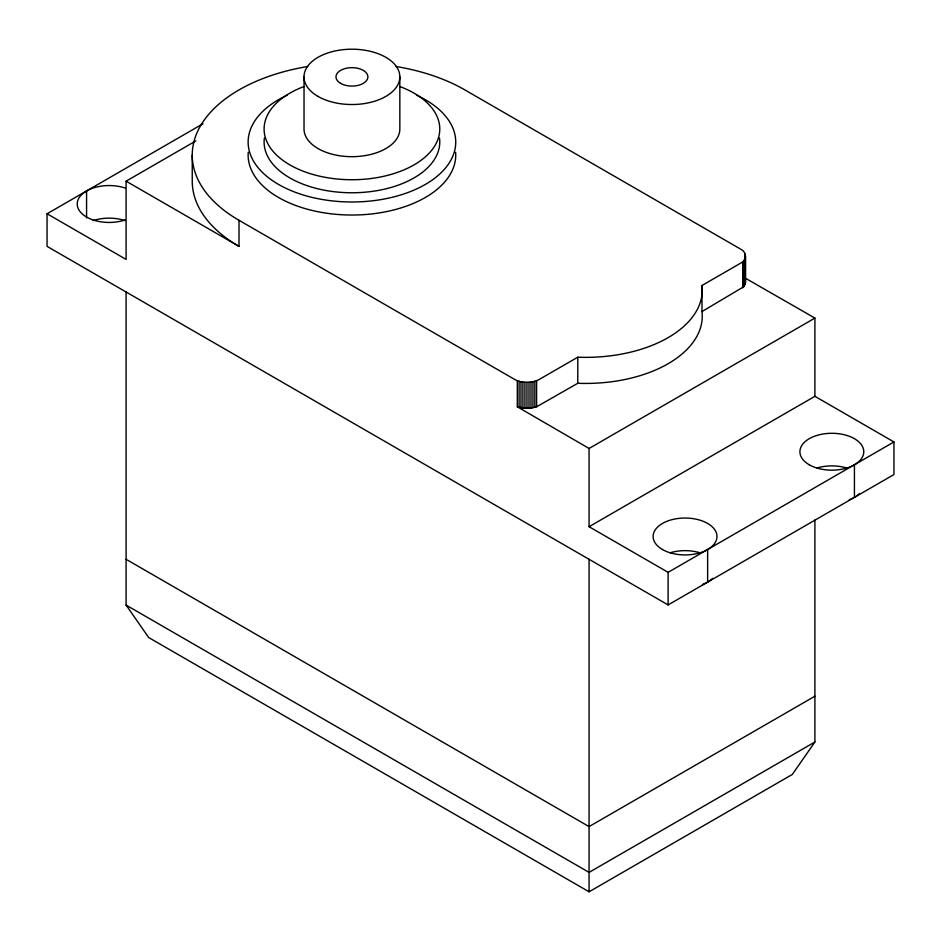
<?xml version="1.0" encoding="UTF-8"?>
<svg xmlns="http://www.w3.org/2000/svg" width="941" height="941" viewBox="0 0 941 941"><rect width="100%" height="100%" fill="white"/><g stroke="black" fill="none" stroke-linecap="round" stroke-linejoin="round"><path stroke-width="1.41" d="M396.137 66.505A159.688 92.194 0 0 1 464.854 89.901L741.508 249.636C746.625 252.376 746.625 259.916 741.508 262.668L701.986 285.488A116.578 67.305 0 0 1 577.774 357.204L538.252 380.011C531.171 383.105 522.749 383.105 515.668 380.011L239.014 220.288A159.688 92.194 0 0 1 307.731 66.505M517.315 380.705L517.315 406.783L524.925 408.335L530.995 408.135L536.605 406.783L577.774 383.281A116.578 67.305 0 0 0 701.986 311.565L743.684 286.77L745.495 282.229L745.495 256.152M814.906 519.973L814.906 742.002L792.322 774.443L589.066 891.797L148.678 637.539L126.094 605.098L126.094 292.004M517.315 406.783L589.066 448.469L589.066 526.701L814.906 396.314L893.95 441.952L893.95 474.546L668.11 604.934L47.05 246.366L47.05 213.772L202.997 123.742M47.05 213.772L126.094 259.41L126.094 181.178L195.881 140.891M589.066 448.469L814.906 318.082L814.906 396.314M589.066 526.701L668.11 572.34L893.95 441.952M814.906 696.211L589.066 826.598L126.094 559.307M814.906 742.002L589.066 872.389L126.094 605.098M745.225 278.113L814.906 318.082M126.094 181.178L239.014 246.366L239.014 220.288M745.037 279.9L745.495 282.229M854.428 464.772L854.428 497.366M745.39 254.976L745.39 283.394M745.037 253.823L745.037 284.558M744.472 259.61L744.472 285.688M743.684 260.692L743.684 286.77M742.696 261.716L742.696 287.793M707.632 549.52L707.632 582.114M701.986 285.488L701.986 311.565M668.11 572.34L668.11 604.934M589.066 559.307L589.066 891.797M577.774 357.204L577.774 383.281M536.605 380.705L536.605 406.783M534.829 381.27L534.829 407.347M532.947 381.728L532.947 407.806M530.995 382.058L530.995 408.135M528.995 382.258L528.995 408.335M526.96 382.317L526.96 408.394M524.925 382.258L524.925 408.335M522.925 382.058L522.925 408.135M520.973 381.728L520.973 407.806M519.091 381.27L519.091 407.347M399.843 76.868L399.843 129.023A47.909 27.654 0 0 1 351.934 156.676A47.909 27.654 0 0 1 304.025 129.023L304.025 76.868M192.246 155.1L192.246 181.178A159.688 92.194 0 0 0 239.014 246.366M86.572 190.952L86.572 217.889M859.498 493.543A31.935 18.444 0 0 1 849.229 499.8M817.094 467.971A31.935 18.444 0 0 1 846.594 467.971M93.183 220.617A31.935 18.444 0 0 1 125.129 220.617M712.713 578.303A31.935 18.444 0 0 1 702.433 584.549M670.298 552.732A31.935 18.444 0 0 1 699.798 552.732M125.129 219.971A31.935 18.444 0 0 1 77.221 203.997A31.935 18.444 0 0 1 125.129 188.024M455.62 152.266A103.804 59.93 0 0 1 351.934 215.03A103.804 59.93 0 0 1 248.248 152.266M400.031 86.584A87.831 50.708 0 0 1 418.157 162.334A87.831 50.708 0 0 1 285.711 162.334A87.831 50.708 0 0 1 303.849 86.584M439.494 138.092A87.831 50.708 0 0 1 351.934 192.764A87.831 50.708 0 0 1 264.374 138.092M416.475 95.123A103.804 59.93 0 0 1 428.084 182.789A103.804 59.93 0 0 1 275.795 182.789A103.804 59.93 0 0 1 287.393 95.123M809.26 464.772A31.935 18.444 0 0 0 862.697 456.503A31.935 18.444 0 0 0 823.575 433.919A31.935 18.444 0 0 0 809.26 464.772M662.464 549.52A31.935 18.444 0 0 0 715.901 541.251A31.935 18.444 0 0 0 676.779 518.667A31.935 18.444 0 0 0 662.464 549.52M340.642 83.384A15.973 9.222 0 0 0 367.355 79.256A15.973 9.222 0 0 0 347.805 67.964A15.973 9.222 0 0 0 340.642 83.384M318.058 96.429A47.909 27.654 0 0 0 398.208 84.02A47.909 27.654 0 0 0 339.536 50.144A47.909 27.654 0 0 0 318.058 96.429"/></g></svg>
